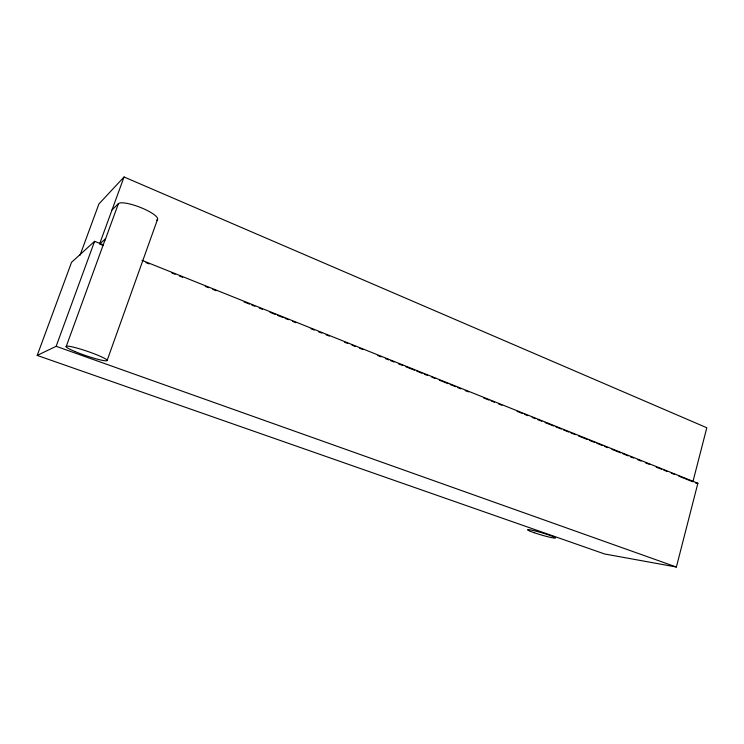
<?xml version="1.0" encoding="UTF-8"?>
<svg xmlns="http://www.w3.org/2000/svg" width="744" height="744" viewBox="0 0 744 744"><rect width="100%" height="100%" fill="white"/><g stroke="black" fill="none" stroke-linecap="round" stroke-linejoin="round"><path stroke-width="1.12" d="M103.342 244.823L94.6 241.326L71.545 262.316L37.2 355.418L604.593 553.973L676.389 567.021L697.872 483.247L142.011 260.335M107.145 360.403L157.626 219.127M66.16 346.658L105.341 239.075M105.341 239.949A21.269 4.297 20.5 0 1 105.592 238.759L118.389 203.651A21.158 4.938 21.1 0 1 142.867 208.441A21.158 4.938 21.1 0 1 156.649 220.168M37.2 355.418L56.144 346.304L94.6 241.326M678.872 476.188L692.896 481.805L706.8 427.754L124.062 176.979L99.566 244.032L102.802 245.325M80.054 255.201L98.906 203.977L124.062 176.979M112.037 209.892L118.389 203.651M100.124 243.539L105.592 238.759M695.556 483.079L697.872 483.247M56.144 346.304L676.389 567.021M145.954 262.613L149.191 263.915M171.845 272.992L175.082 274.294M179.397 276.024L182.633 277.317M205.288 286.394L208.525 287.696M212.84 289.425L216.076 290.718M244.125 301.962L249.519 304.119M251.677 304.984L254.913 306.286M259.228 308.016L262.465 309.309M270.016 312.331L275.41 314.498M277.568 315.363L282.962 317.521M285.119 318.386L288.356 319.688M292.671 321.417L295.907 322.71M311.011 328.764L314.247 330.057M318.562 331.787L321.799 333.089M326.114 334.819L329.35 336.111M344.453 342.166L347.69 343.458M352.005 345.188L355.241 346.49M359.557 348.22L362.793 349.513M377.896 355.567L381.123 356.869M385.439 358.599L388.675 359.891M390.833 360.756L394.069 362.049M398.384 363.779L402.699 365.509M405.936 366.811L414.566 370.27M416.724 371.135L422.118 373.293M424.275 374.158L427.512 375.46M431.827 377.18L435.063 378.482M439.379 380.212L448.009 383.672M450.167 384.536L455.561 386.694M457.718 387.559L460.954 388.861M465.27 390.591L468.506 391.883M483.609 397.938L489.003 400.095M491.161 400.96L494.397 402.262M498.713 403.992L501.949 405.285M517.052 411.339L522.446 413.497M524.604 414.362L527.84 415.663M532.155 417.393L535.392 418.686M537.549 419.551L541.865 421.281M545.101 422.583L553.731 426.033M555.889 426.898L561.283 429.065M563.441 429.93L568.835 432.087M570.992 432.952L575.307 434.682M578.544 435.984L587.174 439.444M589.332 440.309L594.726 442.466M596.883 443.331L602.277 445.489M604.435 446.353L607.671 447.656M611.986 449.385L620.617 452.845M622.774 453.71L628.169 455.867M630.326 456.732L633.562 458.025M637.878 459.755L641.114 461.057M645.429 462.787L649.745 464.516M656.217 467.111L661.611 469.269M663.769 470.134L667.005 471.436M671.321 473.165L674.557 474.458M74.781 351.456A21.65 2.288 18.9 0 0 107.062 360.598A21.65 2.288 18.9 0 0 78.111 348.406A21.65 2.288 18.9 0 0 74.781 351.456M534.164 532.713A14.545 1.125 16.4 0 0 555.452 537.968A14.545 1.125 16.4 0 0 534.88 530.891A14.545 1.125 16.4 0 0 534.164 532.713"/></g></svg>
